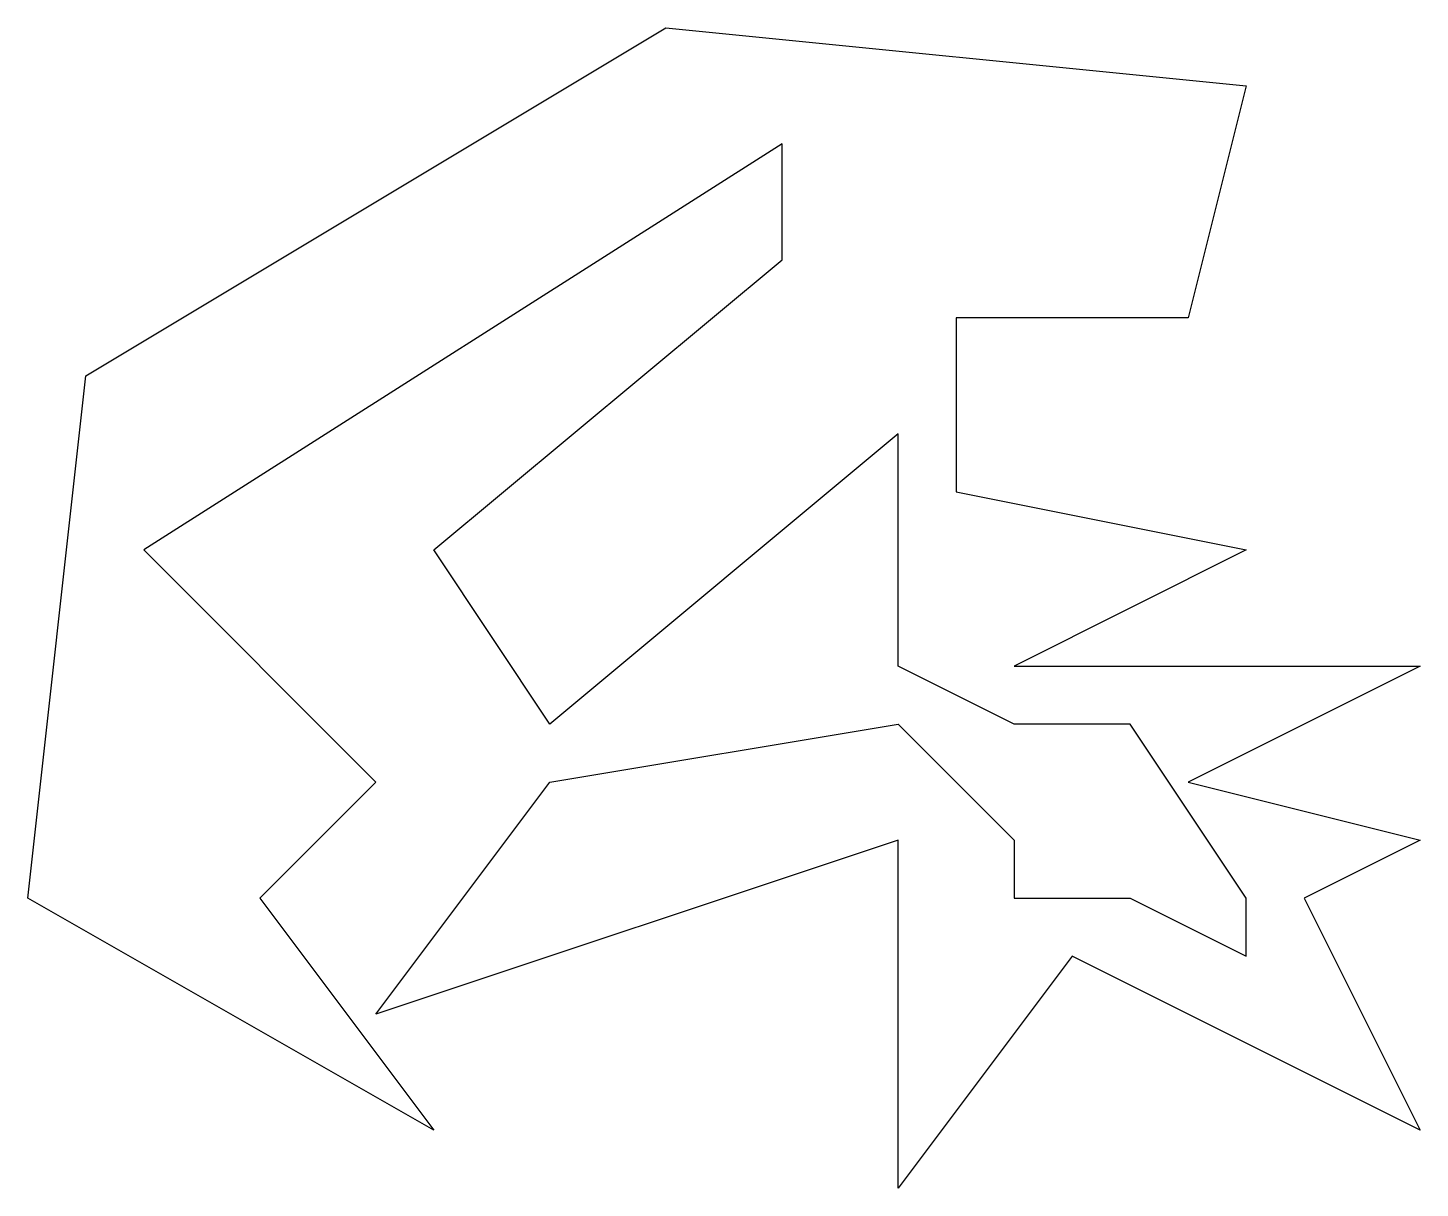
# Model space of a CAD drawing. Header units: millimetres. Extents: x -140 to 100, y -80 to 120.
import ezdxf

# ---------------------------------------------------------------- set-up
doc = ezdxf.new("R2010")
doc.units = ezdxf.units.MM
doc.layers.get('0').update_dxf_attribs({"linetype": 'CONTINUOUS', "lineweight": 25, "true_color": 0x000000})

msp = doc.modelspace()

# ---------------------------------------------------------------- linework, layer by layer
for p, q in [((-130, 60), (-30, 120)), ((-30, 120), (70, 110)), ((70, 110), (60, 70)), ((-10, 100), (-120, 30)), ((-10, 80), (-10, 100)), ((-70, 30), (-10, 80)), ((20, 70), (20, 40)), ((60, 70), (20, 70)), ((-140, -30), (-130, 60)), ((10, 50), (-50, 0)), ((10, 30), (10, 50)), ((20, 40), (70, 30)), ((-120, 30), (-80, -10)), ((-50, 0), (-70, 30)), ((10, 20), (10, 30)), ((70, 30), (30, 10)), ((10, 10), (10, 20)), ((30, 0), (10, 10)), ((30, 10), (100, 10)), ((100, 10), (60, -10)), ((-50, -10), (10, 0)), ((10, 0), (30, -20)), ((50, 0), (30, 0)), ((70, -30), (50, 0)), ((-80, -10), (-100, -30)), ((-80, -50), (-50, -10)), ((60, -10), (100, -20)), ((10, -20), (-80, -50)), ((10, -80), (10, -20)), ((30, -20), (30, -30)), ((100, -20), (80, -30)), ((-70, -70), (-140, -30)), ((-100, -30), (-70, -70)), ((30, -30), (50, -30)), ((50, -30), (70, -40)), ((70, -40), (70, -30)), ((80, -30), (100, -70)), ((40, -40), (10, -80)), ((100, -70), (40, -40))]:
    msp.add_line(p, q)

doc.saveas('drawing.dxf')
